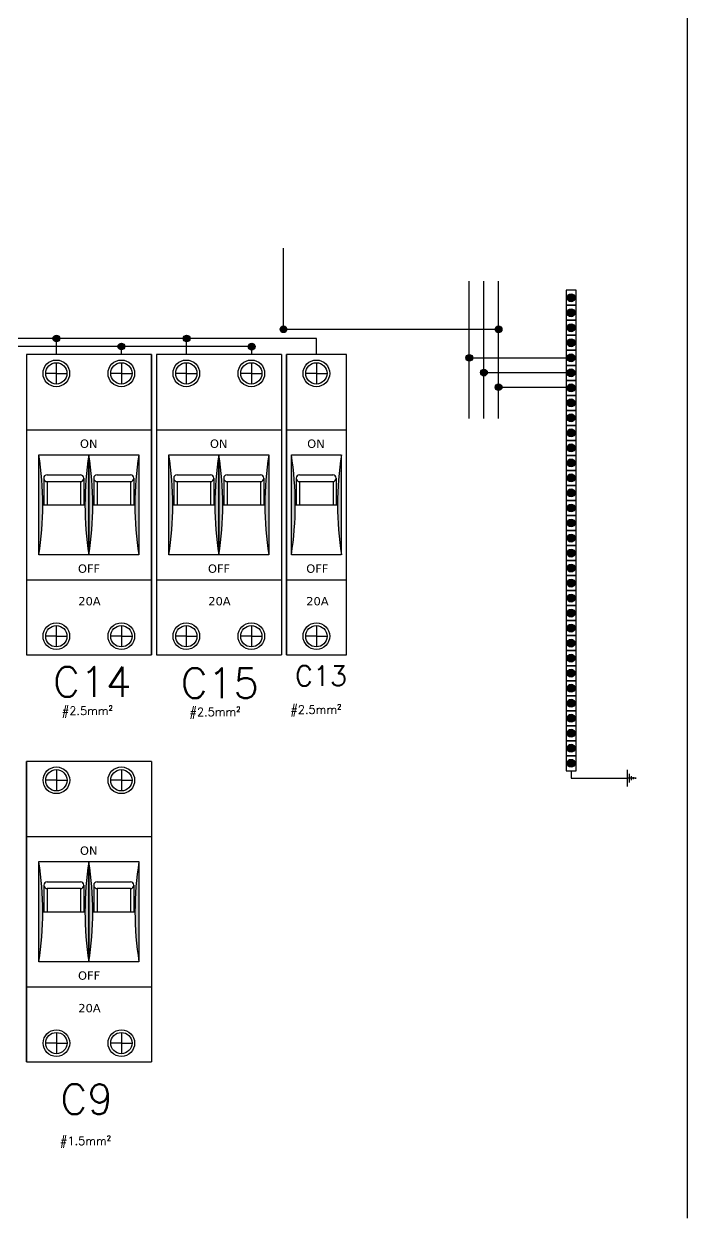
# Model space of a CAD drawing. Header units: millimetres. Extents: x -96513 to 442697, y -70111 to 173034.
# Drawn here: x 237894 to 247859, y -13565 to 4360 of the extents above; entities that cross this region are included whole.
import ezdxf

# ---------------------------------------------------------------- set-up
doc = ezdxf.new("R2010")
doc.units = ezdxf.units.MM
doc.linetypes.add('ACAD_ISO02W100', pattern=[15, 12, -3])
doc.layers.add('Dimens', color=30, linetype='Continuous')
doc.styles.get("Standard").update_dxf_attribs({"font": 'ROMANS'})

msp = doc.modelspace()

# ---------------------------------------------------------------- hatches: boundary and pattern name
h = msp.add_hatch(color=3)
h.paths.add_polyline_path([(246105, 308, 0.36549), (246055, 250, 0.36549), (246105, 191)])
h.paths.add_polyline_path([(246174, 250, 0.36549), (246125, 308), (246125, 191, 0.36549)])
h = msp.add_hatch(color=3)
h.paths.add_polyline_path([(246105, 83, 0.36549), (246055, 24, 0.36549), (246105, -34)])
h.paths.add_polyline_path([(246174, 24, 0.36549), (246125, 83), (246125, -34, 0.36549)])
at = {"true_color": 0x58ba48}
h = msp.add_hatch(color=85, dxfattribs=at)
h.dxf.hatch_style = 1
h.paths.add_polyline_path([(241744, -224, 0.080977), (241747, -240, -0.003732), (241842, -209, 0.853398)])
h.paths.add_polyline_path([(241844, -224, 0.079099), (241842, -209, 0.003732), (241747, -240, 0.850178)])
h = msp.add_hatch(color=85, dxfattribs=at)
h.dxf.hatch_style = 1
h.paths.add_polyline_path([(244977, -224, 0.080977), (244980, -240, -0.003732), (245075, -209, 0.853398)])
h.paths.add_polyline_path([(245077, -224, 0.079099), (245075, -209, 0.003732), (244980, -240, 0.850178)])
h = msp.add_hatch(color=3)
h.paths.add_polyline_path([(246105, -142, 0.36549), (246055, -201, 0.36549), (246105, -260)])
h.paths.add_polyline_path([(246174, -201, 0.36549), (246125, -142), (246125, -260, 0.36549)])
at = {"true_color": 0xc8c92d}
h = msp.add_hatch(color=52, dxfattribs=at)
h.dxf.hatch_style = 1
h.paths.add_polyline_path([(238333, -362, 0.080977), (238335, -378, -0.003732), (238430, -347, 0.853398)])
h.paths.add_polyline_path([(238433, -362, 0.079099), (238430, -347, 0.003732), (238335, -378, 0.850178)])
h = msp.add_hatch(color=52, dxfattribs=at)
h.dxf.hatch_style = 1
h.paths.add_polyline_path([(240290, -363, 0.080977), (240293, -379, -0.003732), (240388, -348, 0.853398)])
h.paths.add_polyline_path([(240390, -363, 0.079099), (240388, -348, 0.003732), (240293, -379, 0.850178)])
h = msp.add_hatch(color=52, dxfattribs=at)
h.dxf.hatch_style = 1
h.paths.add_polyline_path([(239309, -482, 0.080977), (239312, -498, -0.003732), (239407, -467, 0.853398)])
h.paths.add_polyline_path([(239409, -482, 0.079099), (239407, -467, 0.003732), (239312, -498, 0.850178)])
h = msp.add_hatch(color=52, dxfattribs=at)
h.dxf.hatch_style = 1
h.paths.add_polyline_path([(241267, -484, 0.080977), (241270, -500, -0.003732), (241365, -469, 0.853398)])
h.paths.add_polyline_path([(241367, -484, 0.079099), (241365, -469, 0.003732), (241270, -500, 0.850178)])
h = msp.add_hatch(color=3)
h.paths.add_polyline_path([(246105, -368, 0.36549), (246055, -426, 0.36549), (246105, -485)])
h.paths.add_polyline_path([(246174, -426, 0.36549), (246125, -368), (246125, -485, 0.36549)])
at = {"true_color": 0xf26722}
h = msp.add_hatch(color=30, dxfattribs=at)
h.dxf.hatch_style = 1
h.paths.add_polyline_path([(244537, -653, 0.080977), (244540, -669, -0.003732), (244635, -637, 0.853398)])
h.paths.add_polyline_path([(244637, -653, 0.079099), (244635, -637, 0.003732), (244540, -669, 0.850178)])
h = msp.add_hatch(color=3)
h.paths.add_polyline_path([(246105, -593, 0.36549), (246055, -652, 0.36549), (246105, -711)])
h.paths.add_polyline_path([(246174, -652, 0.36549), (246125, -593), (246125, -711, 0.36549)])
h = msp.add_hatch(color=30, dxfattribs=at)
h.dxf.hatch_style = 1
h.paths.add_polyline_path([(244757, -874, 0.080977), (244760, -890, -0.003732), (244855, -858, 0.853398)])
h.paths.add_polyline_path([(244857, -874, 0.079099), (244855, -858, 0.003732), (244760, -890, 0.850178)])
h = msp.add_hatch(color=3)
h.paths.add_polyline_path([(246105, -819, 0.36549), (246055, -877, 0.36549), (246105, -936)])
h.paths.add_polyline_path([(246174, -877, 0.36549), (246125, -819), (246125, -936, 0.36549)])
h = msp.add_hatch(color=30, dxfattribs=at)
h.dxf.hatch_style = 1
h.paths.add_polyline_path([(244977, -1091, 0.080977), (244980, -1107, -0.003732), (245075, -1075, 0.853398)])
h.paths.add_polyline_path([(245077, -1091, 0.079099), (245075, -1075, 0.003732), (244980, -1107, 0.850178)])
h = msp.add_hatch(color=3)
h.paths.add_polyline_path([(246105, -1044, 0.36549), (246055, -1103, 0.36549), (246105, -1161)])
h.paths.add_polyline_path([(246174, -1103, 0.36549), (246125, -1044), (246125, -1161, 0.36549)])
h = msp.add_hatch(color=3)
h.paths.add_polyline_path([(246105, -1269, 0.36549), (246055, -1328, 0.36549), (246105, -1387)])
h.paths.add_polyline_path([(246174, -1328, 0.36549), (246125, -1269), (246125, -1387, 0.36549)])
h = msp.add_hatch(color=3)
h.paths.add_polyline_path([(246105, -1495, 0.36549), (246055, -1553, 0.36549), (246105, -1612)])
h.paths.add_polyline_path([(246174, -1553, 0.36549), (246125, -1495), (246125, -1612, 0.36549)])
h = msp.add_hatch(color=3)
h.paths.add_polyline_path([(246105, -1720, 0.36549), (246055, -1779, 0.36549), (246105, -1838)])
h.paths.add_polyline_path([(246174, -1779, 0.36549), (246125, -1720), (246125, -1838, 0.36549)])
h = msp.add_hatch(color=3)
h.paths.add_polyline_path([(246105, -1946, 0.36549), (246055, -2004, 0.36549), (246105, -2063)])
h.paths.add_polyline_path([(246174, -2004, 0.36549), (246125, -1946), (246125, -2063, 0.36549)])
for points in [[(238119, -2106), (238119, -3609, 0.078466)], [(238870, -2106, 0.078466), (238870, -3609)], [(238870, -2106), (238870, -3609, 0.078466)], [(239622, -2106, 0.078466), (239622, -3609)], [(240072, -2106), (240072, -3609, 0.078466)], [(240824, -2106, 0.078466), (240824, -3609)], [(240824, -2106), (240824, -3609, 0.078466)], [(241575, -2106, 0.078466), (241575, -3609)], [(241913, -2106), (241913, -3609, 0.078466)], [(242664, -2106, 0.078466), (242664, -3609)], [(238120, -8214), (238120, -9717, 0.078466)], [(238871, -8214, 0.078466), (238871, -9717)], [(238871, -8214), (238871, -9717, 0.078466)], [(239622, -8214, 0.078466), (239622, -9717)]]:
    msp.add_hatch(color=256).paths.add_polyline_path(points)
h = msp.add_hatch(color=3)
h.paths.add_polyline_path([(246105, -2171, 0.36549), (246055, -2230, 0.36549), (246105, -2288)])
h.paths.add_polyline_path([(246174, -2230, 0.36549), (246125, -2171), (246125, -2288, 0.36549)])
h = msp.add_hatch(color=3)
h.paths.add_polyline_path([(246105, -2396, 0.36549), (246055, -2455, 0.36549), (246105, -2514)])
h.paths.add_polyline_path([(246174, -2455, 0.36549), (246125, -2396), (246125, -2514, 0.36549)])
h = msp.add_hatch(color=3)
h.paths.add_polyline_path([(246105, -2622, 0.36549), (246055, -2680, 0.36549), (246105, -2739)])
h.paths.add_polyline_path([(246174, -2680, 0.36549), (246125, -2622), (246125, -2739, 0.36549)])
h = msp.add_hatch(color=3)
h.paths.add_polyline_path([(246105, -2847, 0.36549), (246055, -2906, 0.36549), (246105, -2965)])
h.paths.add_polyline_path([(246174, -2906, 0.36549), (246125, -2847), (246125, -2965, 0.36549)])
h = msp.add_hatch(color=3)
h.paths.add_polyline_path([(246105, -3073, 0.36549), (246055, -3131, 0.36549), (246105, -3190)])
h.paths.add_polyline_path([(246174, -3131, 0.36549), (246125, -3073), (246125, -3190, 0.36549)])
h = msp.add_hatch(color=3)
h.paths.add_polyline_path([(246105, -3298, 0.36549), (246055, -3357, 0.36549), (246105, -3415)])
h.paths.add_polyline_path([(246174, -3357, 0.36549), (246125, -3298), (246125, -3415, 0.36549)])
h = msp.add_hatch(color=3)
h.paths.add_polyline_path([(246105, -3523, 0.36549), (246055, -3582, 0.36549), (246105, -3641)])
h.paths.add_polyline_path([(246174, -3582, 0.36549), (246125, -3523), (246125, -3641, 0.36549)])
h = msp.add_hatch(color=3)
h.paths.add_polyline_path([(246105, -3749, 0.36549), (246055, -3807, 0.36549), (246105, -3866)])
h.paths.add_polyline_path([(246174, -3807, 0.36549), (246125, -3749), (246125, -3866, 0.36549)])
h = msp.add_hatch(color=3)
h.paths.add_polyline_path([(246105, -3974, 0.36549), (246055, -4033, 0.36549), (246105, -4092)])
h.paths.add_polyline_path([(246174, -4033, 0.36549), (246125, -3974), (246125, -4092, 0.36549)])
h = msp.add_hatch(color=3)
h.paths.add_polyline_path([(246105, -4200, 0.36549), (246055, -4258, 0.36549), (246105, -4317)])
h.paths.add_polyline_path([(246174, -4258, 0.36549), (246125, -4200), (246125, -4317, 0.36549)])
h = msp.add_hatch(color=3)
h.paths.add_polyline_path([(246105, -4425, 0.36549), (246055, -4484, 0.36549), (246105, -4542)])
h.paths.add_polyline_path([(246174, -4484, 0.36549), (246125, -4425), (246125, -4542, 0.36549)])
h = msp.add_hatch(color=3)
h.paths.add_polyline_path([(246105, -4650, 0.36549), (246055, -4709, 0.36549), (246105, -4768)])
h.paths.add_polyline_path([(246174, -4709, 0.36549), (246125, -4650), (246125, -4768, 0.36549)])
h = msp.add_hatch(color=3)
h.paths.add_polyline_path([(246105, -4876, 0.36549), (246055, -4935, 0.36549), (246105, -4993)])
h.paths.add_polyline_path([(246174, -4935, 0.36549), (246125, -4876), (246125, -4993, 0.36549)])
h = msp.add_hatch(color=3)
h.paths.add_polyline_path([(246105, -5101, 0.36549), (246055, -5160, 0.36549), (246105, -5219)])
h.paths.add_polyline_path([(246174, -5160, 0.36549), (246125, -5101), (246125, -5219, 0.36549)])
h = msp.add_hatch(color=3)
h.paths.add_polyline_path([(246105, -5327, 0.36549), (246055, -5385, 0.36549), (246105, -5444)])
h.paths.add_polyline_path([(246174, -5385, 0.36549), (246125, -5327), (246125, -5444, 0.36549)])
h = msp.add_hatch(color=3)
h.paths.add_polyline_path([(246105, -5552, 0.36549), (246055, -5611, 0.36549), (246105, -5669)])
h.paths.add_polyline_path([(246174, -5611, 0.36549), (246125, -5552), (246125, -5669, 0.36549)])
h = msp.add_hatch(color=3)
h.paths.add_polyline_path([(246105, -5777, 0.36549), (246055, -5836, 0.36549), (246105, -5895)])
h.paths.add_polyline_path([(246174, -5836, 0.36549), (246125, -5777), (246125, -5895, 0.36549)])
h = msp.add_hatch(color=3)
h.paths.add_polyline_path([(246105, -6003, 0.36549), (246055, -6062, 0.36549), (246105, -6120)])
h.paths.add_polyline_path([(246174, -6062, 0.36549), (246125, -6003), (246125, -6120, 0.36549)])
h = msp.add_hatch(color=3)
h.paths.add_polyline_path([(246105, -6228, 0.36549), (246055, -6287, 0.36549), (246105, -6346)])
h.paths.add_polyline_path([(246174, -6287, 0.36549), (246125, -6228), (246125, -6346, 0.36549)])
h = msp.add_hatch(color=3)
h.paths.add_polyline_path([(246105, -6454, 0.36549), (246055, -6512, 0.36549), (246105, -6571)])
h.paths.add_polyline_path([(246174, -6512, 0.36549), (246125, -6454), (246125, -6571, 0.36549)])
h = msp.add_hatch(color=3)
h.paths.add_polyline_path([(246105, -6679, 0.36549), (246055, -6738, 0.36549), (246105, -6796)])
h.paths.add_polyline_path([(246174, -6738, 0.36549), (246125, -6679), (246125, -6796, 0.36549)])

# ---------------------------------------------------------------- linework, layer by layer
at = {"color": 3, "linetype": 'ACAD_ISO02W100'}
msp.add_line((247859, 8773), (247859, -13565), dxfattribs=at)
at = {"color": 85, "true_color": 0x58ba48}
msp.add_line((241794, -274), (241794, 996), dxfattribs=at)
at = {"color": 2}
for p, q in [((244587, -1562), (244587, 499)), ((244807, -1562), (244807, 499)), ((245027, -1562), (245027, 499)), ((242289, -362), (232509, -362)), ((241367, -483), (233527, -483)), ((238383, -603), (238383, -361)), ((239359, -603), (239359, -482)), ((240340, -605), (240340, -363)), ((241317, -605), (241317, -484)), ((242289, -604), (242289, -362))]:
    msp.add_line(p, q, dxfattribs=at)
at = {"color": 3}
for p, q in [((246190, 362), (246040, 362)), ((246040, 362), (246040, 137)), ((246190, 137), (246190, 362)), ((246105, 191), (246105, 308)), ((246125, 191), (246125, 308)), ((246190, 137), (246040, 137)), ((246040, 137), (246040, -88)), ((246040, 137), (246190, 137)), ((246105, -34), (246105, 83)), ((246125, -34), (246125, 83)), ((246190, -88), (246190, 137)), ((246190, -88), (246040, -88)), ((246040, -88), (246040, -314)), ((246040, -88), (246190, -88)), ((246105, -260), (246105, -142)), ((246125, -260), (246125, -142)), ((246190, -314), (246190, -88)), ((246190, -314), (246040, -314)), ((246040, -314), (246040, -539)), ((246040, -314), (246190, -314)), ((246190, -539), (246190, -314)), ((246105, -485), (246105, -368)), ((246125, -485), (246125, -368)), ((246190, -539), (246040, -539)), ((246040, -539), (246040, -765)), ((246040, -539), (246190, -539)), ((246105, -711), (246105, -593)), ((246125, -711), (246125, -593)), ((246190, -765), (246190, -539)), ((246190, -765), (246040, -765)), ((246040, -765), (246040, -990)), ((246040, -765), (246190, -765)), ((246105, -936), (246105, -819)), ((246125, -936), (246125, -819)), ((246190, -990), (246190, -765)), ((246190, -990), (246040, -990)), ((246040, -990), (246040, -1215)), ((246040, -990), (246190, -990)), ((246105, -1161), (246105, -1044)), ((246125, -1161), (246125, -1044)), ((246190, -1215), (246190, -990)), ((246190, -1215), (246040, -1215)), ((246040, -1215), (246040, -1441)), ((246040, -1215), (246190, -1215)), ((246190, -1441), (246190, -1215)), ((246105, -1387), (246105, -1269)), ((246125, -1387), (246125, -1269)), ((246190, -1441), (246040, -1441)), ((246040, -1441), (246040, -1666)), ((246040, -1441), (246190, -1441)), ((246105, -1612), (246105, -1495)), ((246125, -1612), (246125, -1495)), ((246190, -1666), (246190, -1441)), ((246190, -1666), (246040, -1666)), ((246040, -1666), (246040, -1892)), ((246040, -1666), (246190, -1666)), ((246105, -1838), (246105, -1720)), ((246125, -1838), (246125, -1720)), ((246190, -1892), (246190, -1666)), ((246190, -1892), (246040, -1892)), ((246040, -1892), (246040, -2117)), ((246040, -1892), (246190, -1892)), ((246105, -2063), (246105, -1946)), ((246125, -2063), (246125, -1946)), ((246190, -2117), (246190, -1892)), ((246190, -2117), (246040, -2117)), ((246040, -2117), (246040, -2342)), ((246040, -2117), (246190, -2117)), ((246190, -2342), (246190, -2117)), ((246105, -2288), (246105, -2171)), ((246125, -2288), (246125, -2171)), ((246190, -2342), (246040, -2342)), ((246040, -2342), (246040, -2568)), ((246040, -2342), (246190, -2342)), ((246105, -2514), (246105, -2396)), ((246125, -2514), (246125, -2396)), ((246190, -2568), (246190, -2342)), ((246190, -2568), (246040, -2568)), ((246040, -2568), (246040, -2793)), ((246040, -2568), (246190, -2568)), ((246105, -2739), (246105, -2622)), ((246125, -2739), (246125, -2622)), ((246190, -2793), (246190, -2568)), ((246190, -2793), (246040, -2793)), ((246040, -2793), (246040, -3019)), ((246040, -2793), (246190, -2793)), ((246105, -2965), (246105, -2847)), ((246125, -2965), (246125, -2847)), ((246190, -3019), (246190, -2793)), ((246190, -3019), (246040, -3019)), ((246040, -3019), (246040, -3244)), ((246040, -3019), (246190, -3019)), ((246190, -3244), (246190, -3019)), ((246105, -3190), (246105, -3073)), ((246125, -3190), (246125, -3073)), ((246190, -3244), (246040, -3244)), ((246040, -3244), (246040, -3469)), ((246040, -3244), (246190, -3244)), ((246105, -3415), (246105, -3298)), ((246125, -3415), (246125, -3298)), ((246190, -3469), (246190, -3244)), ((246190, -3469), (246040, -3469)), ((246040, -3469), (246040, -3695)), ((246040, -3469), (246190, -3469)), ((246105, -3641), (246105, -3523)), ((246125, -3641), (246125, -3523)), ((246190, -3695), (246190, -3469)), ((246190, -3695), (246040, -3695)), ((246040, -3695), (246040, -3920)), ((246040, -3695), (246190, -3695)), ((246105, -3866), (246105, -3749)), ((246125, -3866), (246125, -3749)), ((246190, -3920), (246190, -3695)), ((246190, -3920), (246040, -3920)), ((246040, -3920), (246040, -4146)), ((246040, -3920), (246190, -3920)), ((246190, -4146), (246190, -3920)), ((246105, -4092), (246105, -3974)), ((246125, -4092), (246125, -3974)), ((246190, -4146), (246040, -4146)), ((246040, -4146), (246040, -4371)), ((246040, -4146), (246190, -4146)), ((246105, -4317), (246105, -4200)), ((246125, -4317), (246125, -4200)), ((246190, -4371), (246190, -4146)), ((246190, -4371), (246040, -4371)), ((246040, -4371), (246040, -4596)), ((246040, -4371), (246190, -4371)), ((246105, -4542), (246105, -4425)), ((246125, -4542), (246125, -4425)), ((246190, -4596), (246190, -4371)), ((246190, -4596), (246040, -4596)), ((246040, -4596), (246040, -4822)), ((246040, -4596), (246190, -4596)), ((246105, -4768), (246105, -4650)), ((246125, -4768), (246125, -4650)), ((246190, -4822), (246190, -4596)), ((246190, -4822), (246040, -4822)), ((246040, -4822), (246040, -5047)), ((246040, -4822), (246190, -4822)), ((246190, -5047), (246190, -4822)), ((246105, -4993), (246105, -4876)), ((246125, -4993), (246125, -4876)), ((246190, -5047), (246040, -5047)), ((246040, -5047), (246040, -5273)), ((246040, -5047), (246190, -5047)), ((246105, -5219), (246105, -5101)), ((246125, -5219), (246125, -5101)), ((246190, -5273), (246190, -5047)), ((246190, -5273), (246040, -5273)), ((246040, -5273), (246040, -5498)), ((246040, -5273), (246190, -5273)), ((246105, -5444), (246105, -5327)), ((246125, -5444), (246125, -5327)), ((246190, -5498), (246190, -5273)), ((246190, -5498), (246040, -5498)), ((246040, -5498), (246040, -5723)), ((246040, -5498), (246190, -5498)), ((246105, -5669), (246105, -5552)), ((246125, -5669), (246125, -5552)), ((246190, -5723), (246190, -5498)), ((246190, -5723), (246040, -5723)), ((246040, -5723), (246040, -5949)), ((246040, -5723), (246190, -5723)), ((246190, -5949), (246190, -5723)), ((246105, -5895), (246105, -5777)), ((246125, -5895), (246125, -5777)), ((246190, -5949), (246040, -5949)), ((246040, -5949), (246040, -6174)), ((246040, -5949), (246190, -5949)), ((246105, -6120), (246105, -6003)), ((246125, -6120), (246125, -6003)), ((246190, -6174), (246190, -5949)), ((246190, -6174), (246040, -6174)), ((246040, -6174), (246040, -6400)), ((246040, -6174), (246190, -6174)), ((246105, -6346), (246105, -6228)), ((246125, -6346), (246125, -6228)), ((246190, -6400), (246190, -6174)), ((246190, -6400), (246040, -6400)), ((246040, -6400), (246040, -6625)), ((246040, -6400), (246190, -6400)), ((246190, -6625), (246190, -6400)), ((246190, -6625), (246040, -6625)), ((246040, -6625), (246040, -6850)), ((246040, -6625), (246190, -6625)), ((246105, -6571), (246105, -6454)), ((246125, -6571), (246125, -6454)), ((246190, -6850), (246190, -6625)), ((246105, -6796), (246105, -6679)), ((246125, -6796), (246125, -6679)), ((246040, -6850), (246190, -6850)), ((246115, -6850), (246115, -6961)), ((246115, -6961), (246820, -6961)), ((246820, -6961), (246962, -6961)), ((246962, -7086), (246962, -6836)), ((247087, -6961), (246962, -6961)), ((246991, -7024), (246991, -6898)), ((247025, -6992), (247025, -6930)), ((247056, -6977), (247056, -6945)), ((247087, -6969), (247087, -6953))]:
    msp.add_line(p, q, dxfattribs=at)
at = {"color": 85, "lineweight": 30, "true_color": 0x58ba48}
msp.add_line((241744, -224), (245027, -224), dxfattribs=at)
for p, q in [((239810, -604), (237932, -604)), ((237932, -604), (237932, -5112)), ((238457, -604), (238307, -604)), ((239434, -604), (239284, -604)), ((239810, -5112), (239810, -604)), ((239810, -604), (239810, -5112)), ((239885, -604), (239885, -5112)), ((241763, -604), (239885, -604)), ((241763, -604), (241763, -5112)), ((241838, -5112), (241838, -604)), ((241838, -604), (241838, -5112)), ((242740, -604), (241838, -604)), ((241838, -604), (241838, -5112)), ((242740, -5112), (242740, -604)), ((238382, -885), (238222, -885)), ((238382, -726), (238382, -885)), ((238382, -885), (238382, -1045)), ((238382, -885), (238542, -885)), ((239359, -885), (239199, -885)), ((239359, -726), (239359, -885)), ((239359, -885), (239359, -1045)), ((239359, -885), (239519, -885)), ((240335, -885), (240176, -885)), ((240335, -726), (240335, -885)), ((240335, -885), (240335, -1045)), ((240335, -885), (240495, -885)), ((241312, -885), (241152, -885)), ((241312, -726), (241312, -885)), ((241312, -885), (241312, -1045)), ((241312, -885), (241472, -885)), ((242289, -885), (242129, -885)), ((242289, -726), (242289, -885)), ((242289, -885), (242289, -1045)), ((242289, -885), (242449, -885)), ((237932, -1731), (239810, -1731)), ((239885, -1731), (241763, -1731)), ((241838, -1731), (242740, -1731)), ((238119, -2106), (238870, -2106)), ((238119, -3609), (238119, -2106)), ((238870, -2106), (238870, -3609)), ((238870, -2106), (239622, -2106)), ((238870, -3609), (238870, -2106)), ((239622, -2106), (239622, -3609)), ((240072, -2106), (240824, -2106)), ((240072, -3609), (240072, -2106)), ((240824, -2106), (240824, -3609)), ((240824, -2106), (241575, -2106)), ((240824, -3609), (240824, -2106)), ((241575, -2106), (241575, -3609)), ((241913, -2106), (242664, -2106)), ((241913, -3609), (241913, -2106)), ((242664, -2106), (242664, -3609)), ((238192, -2460), (238192, -2858)), ((238242, -2410), (238743, -2410)), ((238793, -2460), (238793, -2858)), ((238944, -2460), (238944, -2858)), ((238994, -2410), (239495, -2410)), ((239545, -2460), (239545, -2858)), ((240146, -2460), (240146, -2858)), ((240196, -2410), (240697, -2410)), ((240747, -2460), (240747, -2858)), ((240897, -2460), (240897, -2858)), ((240947, -2410), (241448, -2410)), ((241498, -2460), (241498, -2858)), ((241986, -2460), (241986, -2858)), ((242036, -2410), (242537, -2410)), ((242587, -2460), (242587, -2858)), ((238743, -2511), (238242, -2511)), ((238242, -2511), (238242, -2858)), ((238745, -2511), (238745, -2858)), ((239495, -2511), (238994, -2511)), ((238994, -2511), (238994, -2858)), ((239497, -2511), (239497, -2858)), ((240697, -2511), (240196, -2511)), ((240196, -2511), (240196, -2858)), ((240699, -2511), (240699, -2858)), ((241448, -2511), (240947, -2511)), ((240947, -2511), (240947, -2858)), ((241450, -2511), (241450, -2858)), ((242537, -2511), (242036, -2511)), ((242036, -2511), (242036, -2858)), ((242539, -2511), (242539, -2858)), ((238178, -2858), (238811, -2858)), ((238929, -2858), (239563, -2858)), ((240131, -2858), (240765, -2858)), ((240883, -2858), (241516, -2858)), ((241972, -2858), (242605, -2858)), ((238870, -3609), (238119, -3609)), ((239622, -3609), (238870, -3609)), ((240824, -3609), (240072, -3609)), ((241575, -3609), (240824, -3609)), ((242664, -3609), (241913, -3609)), ((237932, -3985), (239810, -3985)), ((239885, -3985), (241763, -3985)), ((241838, -3985), (242740, -3985)), ((238382, -4830), (238222, -4830)), ((238382, -4670), (238382, -4830)), ((238382, -4830), (238382, -4990)), ((238382, -4830), (238542, -4830)), ((239359, -4830), (239199, -4830)), ((239359, -4670), (239359, -4830)), ((239359, -4830), (239359, -4990)), ((239359, -4830), (239519, -4830)), ((240335, -4830), (240176, -4830)), ((240335, -4670), (240335, -4830)), ((240335, -4830), (240335, -4990)), ((240335, -4830), (240495, -4830)), ((241312, -4830), (241152, -4830)), ((241312, -4670), (241312, -4830)), ((241312, -4830), (241312, -4990)), ((241312, -4830), (241472, -4830)), ((242289, -4830), (242129, -4830)), ((242289, -4670), (242289, -4830)), ((242289, -4830), (242289, -4990)), ((242289, -4830), (242449, -4830)), ((237932, -5112), (239810, -5112)), ((239885, -5112), (240786, -5112)), ((240786, -5112), (241763, -5112)), ((241838, -5112), (242740, -5112)), ((237932, -11220), (237932, -6712)), ((239810, -6712), (237932, -6712)), ((237932, -6712), (237932, -11220)), ((239810, -6712), (237932, -6712)), ((239810, -6712), (238042, -6712)), ((238458, -6712), (238308, -6712)), ((238458, -6712), (238308, -6712)), ((239810, -6712), (238909, -6712)), ((239810, -6712), (238909, -6712)), ((239435, -6712), (239284, -6712)), ((239435, -6712), (239284, -6712)), ((239810, -6712), (239810, -11220)), ((238383, -6834), (238383, -6993)), ((239359, -6834), (239359, -6993)), ((238383, -6993), (238223, -6993)), ((238383, -6993), (238383, -7153)), ((238383, -6993), (238543, -6993)), ((239359, -6993), (239200, -6993)), ((239359, -6993), (239359, -7153)), ((239359, -6993), (239519, -6993)), ((237932, -7839), (239810, -7839)), ((238909, -7839), (239810, -7839)), ((238120, -8214), (238871, -8214)), ((238120, -9717), (238120, -8214)), ((238871, -8214), (238871, -9717)), ((238871, -8214), (239622, -8214)), ((238871, -9717), (238871, -8214)), ((239622, -8214), (239622, -9717)), ((238193, -8569), (238193, -8966)), ((238243, -8518), (238744, -8518)), ((238794, -8569), (238794, -8966)), ((238944, -8569), (238944, -8966)), ((238994, -8518), (239495, -8518)), ((239545, -8569), (239545, -8966)), ((238744, -8619), (238243, -8619)), ((238243, -8619), (238243, -8966)), ((238746, -8619), (238746, -8966)), ((239495, -8619), (238994, -8619)), ((238994, -8619), (238994, -8966)), ((239497, -8619), (239497, -8966)), ((238179, -8966), (238812, -8966)), ((238930, -8966), (239563, -8966)), ((238871, -9717), (238120, -9717)), ((239622, -9717), (238871, -9717)), ((237932, -10093), (239810, -10093)), ((238909, -10093), (239810, -10093)), ((238383, -10778), (238383, -10938)), ((239359, -10778), (239359, -10938)), ((238383, -10938), (238223, -10938)), ((238383, -10938), (238383, -11098)), ((238383, -10938), (238543, -10938)), ((239359, -10938), (239200, -10938)), ((239359, -10938), (239359, -11098)), ((239359, -10938), (239519, -10938)), ((237932, -11220), (238834, -11220)), ((238834, -11220), (239810, -11220))]:
    msp.add_line(p, q)
at = {"color": 251, "lineweight": 30, "true_color": 0x636466}
for p, q in [((244587, -653), (246040, -653)), ((245027, -1091), (246040, -1091))]:
    msp.add_line(p, q, dxfattribs=at)
at = {"color": 1, "lineweight": 30}
msp.add_line((244807, -874), (246040, -874), dxfattribs=at)
at = {"color": 3}
for centre in [(246115, 250), (246115, 24), (246115, -201), (246115, -426), (246115, -652), (246115, -877), (246115, -1103), (246115, -1328), (246115, -1553), (246115, -1779), (246115, -2004), (246115, -2230), (246115, -2455), (246115, -2680), (246115, -2906), (246115, -3131), (246115, -3357), (246115, -3582), (246115, -3807), (246115, -4033), (246115, -4258), (246115, -4484), (246115, -4709), (246115, -4935), (246115, -5160), (246115, -5385), (246115, -5611), (246115, -5836), (246115, -6062), (246115, -6287), (246115, -6512), (246115, -6738)]:
    msp.add_circle(centre, 59.5, dxfattribs=at)
for centre, radius in [((238382, -885), 200), ((239359, -885), 200), ((240335, -885), 200), ((241312, -885), 200), ((242289, -885), 200), ((238382, -885), 160), ((239359, -885), 160), ((240335, -885), 160), ((241312, -885), 160), ((242289, -885), 160), ((238382, -4830), 200), ((239359, -4830), 200), ((240335, -4830), 200), ((241312, -4830), 200), ((242289, -4830), 200), ((238382, -4830), 160), ((239359, -4830), 160), ((240335, -4830), 160), ((241312, -4830), 160), ((242289, -4830), 160), ((238383, -6993), 200), ((239359, -6993), 200), ((238383, -6993), 160), ((239359, -6993), 160), ((238383, -10938), 200), ((239359, -10938), 200), ((238383, -10938), 160), ((239359, -10938), 160)]:
    msp.add_circle(centre, radius)
for centre, radius, start, end in [((233361, -2858), 4817, 351.0269, 8.9731), ((243629, -2858), 4817, 171.0269, 188.9731), ((234112, -2858), 4817, 351.0269, 8.9731), ((244380, -2858), 4817, 171.0269, 188.9731), ((235314, -2858), 4817, 351.0269, 8.9731), ((245582, -2858), 4817, 171.0269, 188.9731), ((236066, -2858), 4817, 351.0269, 8.9731), ((246333, -2858), 4817, 171.0269, 188.9731), ((237155, -2858), 4817, 351.0269, 8.9731), ((247423, -2858), 4817, 171.0269, 188.9731), ((238242, -2460), 50.1, 90, 270), ((238743, -2460), 50.1, 270, 90), ((238994, -2460), 50.1, 90, 270), ((239495, -2460), 50.1, 270, 90), ((240196, -2460), 50.1, 90, 270), ((240697, -2460), 50.1, 270, 90), ((240947, -2460), 50.1, 90, 270), ((241448, -2460), 50.1, 270, 90), ((242036, -2460), 50.1, 90, 270), ((242537, -2460), 50.1, 270, 90), ((233362, -8966), 4817, 351.0269, 8.9731), ((243629, -8966), 4817, 171.0269, 188.9731), ((234113, -8966), 4817, 351.0269, 8.9731), ((244381, -8966), 4817, 171.0269, 188.9731), ((238243, -8569), 50.1, 90, 270), ((238744, -8569), 50.1, 270, 90), ((238994, -8569), 50.1, 90, 270), ((239495, -8569), 50.1, 270, 90)]:
    msp.add_arc(centre, radius, start, end)
at = {"layer": 'Dimens', "color": 85, "true_color": 0x58ba48}
for centre in [(241794, -224), (245027, -224)]:
    msp.add_circle(centre, 50, dxfattribs=at)
at = {"layer": 'Dimens', "color": 52, "true_color": 0xc8c92d}
for centre in [(238383, -362), (240340, -363), (239359, -482), (241317, -484)]:
    msp.add_circle(centre, 50, dxfattribs=at)
at = {"layer": 'Dimens'}
for centre in [(244587, -653), (244807, -874), (245027, -1091)]:
    msp.add_circle(centre, 50, dxfattribs=at)

# ---------------------------------------------------------------- texts
at = {"color": 32, "lineweight": 30, "true_color": 0xcd6928}
for s, p in [('#2.5mm²', (238464, -6012)), ('#2.5mm²', (240382, -6030)), ('#2.5mm²', (241898, -5994)), ('#1.5mm²', (238436, -12468))]:
    msp.add_text(s, height=125.2, dxfattribs=at).set_placement(p)
at = {"color": 3, "char_height": 125.22, "width": 344.4, "attachment_point": 1}
for insert in [(238737, -1878), (240690, -1878), (242151, -1878), (238737, -7986)]:
    msp.add_mtext('{\\fVerdana|b0|i0|c0|p34;ON}', dxfattribs=dict(at, insert=insert))
at = {"color": 1, "char_height": 125.22, "width": 344.4, "attachment_point": 1}
for insert in [(238707, -3753), (240660, -3753), (242137, -3753), (238708, -9861)]:
    msp.add_mtext('{\\fVerdana|b0|i0|c0|p34;OFF}', dxfattribs=dict(at, insert=insert))
at = {"char_height": 125.22, "width": 344.4, "attachment_point": 1}
for insert in [(238712, -4242), (240665, -4242), (242137, -4242), (238712, -10350)]:
    msp.add_mtext('{\\fVerdana|b0|i0|c0|p34;20A}', dxfattribs=dict(at, insert=insert))
at = {"color": 32, "true_color": 0xcd6928, "attachment_point": 2}
for s, insert, char_height in [('C14', (238922, -5290), 450), ('C15', (240840, -5308), 450), ('C13', (242359, -5275), 300), ('C9', (238839, -11554), 450)]:
    msp.add_mtext_dynamic_manual_height_columns(s, width=867.4, gutter_width=1250, heights=[0], dxfattribs=dict(at, insert=insert, char_height=char_height))

doc.saveas('drawing.dxf')
